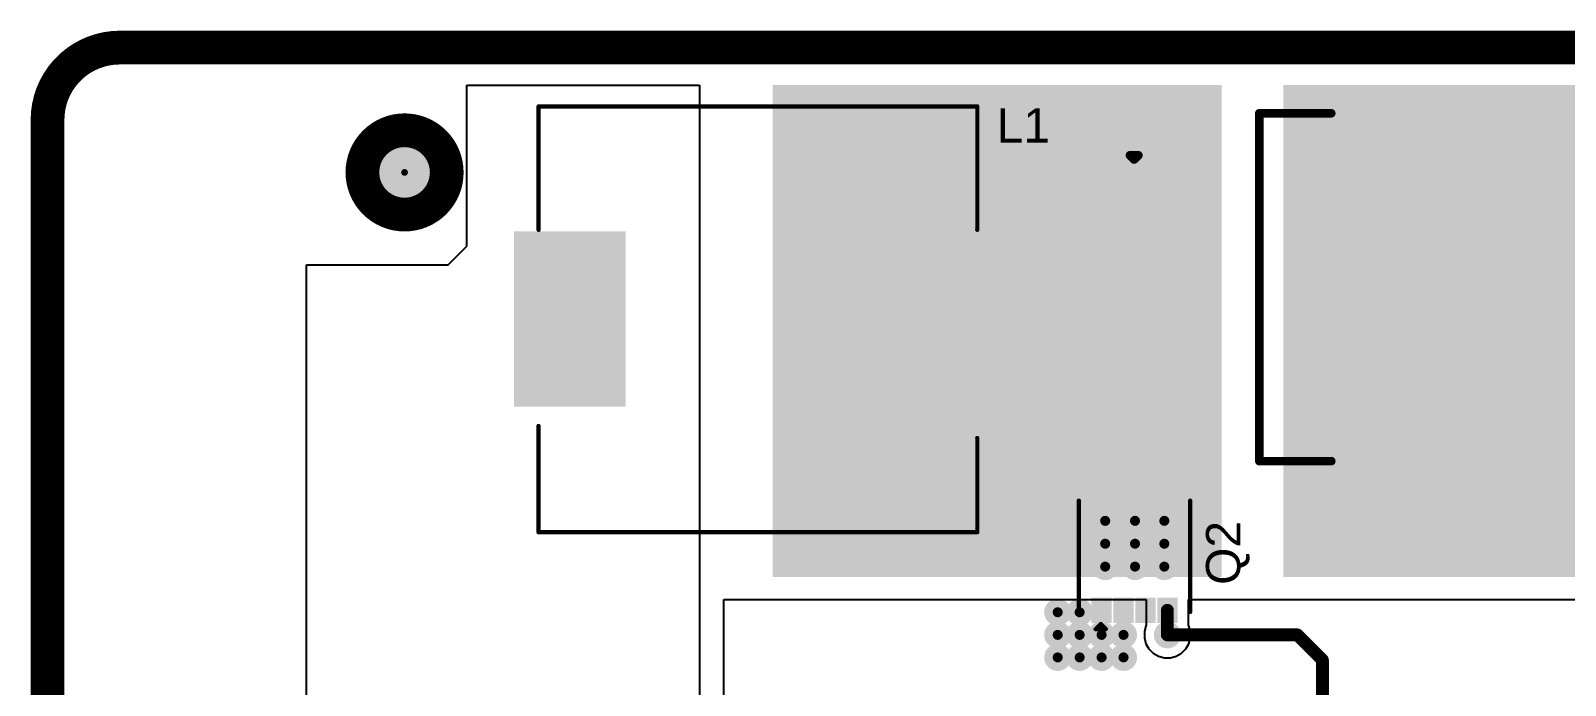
# Model space of a CAD drawing. Header units: millimetres. Extents: x -1.62 to 7.16, y -0.1 to 4.29.
# Drawn here: x -1.622 to 0.169, y 3.511 to 4.276 of the extents above; entities that cross this region are included whole.
import ezdxf

# ---------------------------------------------------------------- set-up
doc = ezdxf.new("R2010")
doc.units = ezdxf.units.MM
doc.header["$MEASUREMENT"] = 0
for name, color, linetype in [('BottomLayer', 5, 'Continuous'), ('BottomSolder', 6, 'Continuous'), ('Mechanical2', 216, 'Continuous'), ('PadHoleLayer', 156, 'Continuous'), ('TopLayer', 1, 'Continuous'), ('TopOverlay', 2, 'Continuous'), ('TopPaste', 8, 'Continuous'), ('TopSolder', 216, 'Continuous'), ('ViaHoleLayer', 16, 'Continuous')]:
    doc.layers.add(name, color=color, linetype=linetype)
doc.styles.add('Arial', font='', dxfattribs={"height": 0.2})
doc.styles.get('Arial').set_extended_font_data('Arial')

# ---------------------------------------------------------------- blocks, each defined once
blk = doc.blocks.new('8_VSON_CLIP__3_3_3_3__135')
at = {"layer": 'TopLayer'}
for points in [[(-0.0502, 0.0482), (-0.0502, 0.0285), (-0.0758, 0.0285), (-0.0758, 0.0482)], [(0.0547, 0.0482), (0.0547, -0.0482), (-0.0201, -0.0482), (-0.0201, 0.0482)], [(0.0768, 0.0482), (0.0768, 0.0285), (0.0492, 0.0285), (0.0492, 0.0482)], [(-0.0502, 0.0226), (-0.0502, 0.003), (-0.0758, 0.003), (-0.0758, 0.0226)], [(0.0768, 0.0226), (0.0768, 0.003), (0.0492, 0.003), (0.0492, 0.0226)], [(-0.0502, -0.003), (-0.0502, -0.0226), (-0.0758, -0.0226), (-0.0758, -0.003)], [(0.0768, -0.003), (0.0768, -0.0226), (0.0492, -0.0226), (0.0492, -0.003)], [(-0.0502, -0.0285), (-0.0502, -0.0482), (-0.0758, -0.0482), (-0.0758, -0.0285)], [(0.0768, -0.0285), (0.0768, -0.0482), (0.0492, -0.0482), (0.0492, -0.0285)]]:
    blk.add_hatch(color=1, dxfattribs=at).paths.add_polyline_path(points)
at = {"layer": 'TopSolder'}
for points in [[(-0.0482, 0.0502), (-0.0482, 0.0266), (-0.0778, 0.0266), (-0.0778, 0.0502)], [(0.0567, 0.0502), (0.0567, -0.0502), (-0.0221, -0.0502), (-0.0221, 0.0502)], [(0.0787, 0.0502), (0.0787, 0.0266), (0.0472, 0.0266), (0.0472, 0.0502)], [(-0.0482, 0.0246), (-0.0482, 0.001), (-0.0778, 0.001), (-0.0778, 0.0246)], [(0.0787, 0.0246), (0.0787, 0.001), (0.0472, 0.001), (0.0472, 0.0246)], [(-0.0482, -0.001), (-0.0482, -0.0246), (-0.0778, -0.0246), (-0.0778, -0.001)], [(0.0787, -0.001), (0.0787, -0.0246), (0.0472, -0.0246), (0.0472, -0.001)], [(-0.0482, -0.0266), (-0.0482, -0.0502), (-0.0778, -0.0502), (-0.0778, -0.0266)], [(0.0787, -0.0266), (0.0787, -0.0502), (0.0472, -0.0502), (0.0472, -0.0266)]]:
    blk.add_hatch(color=216, dxfattribs=at).paths.add_polyline_path(points)
at = {"layer": 'TopOverlay', "const_width": 0.005}
for points in [[(-0.065, 0.065), (0.0649, 0.065)], [(-0.085, 0.0454), (-0.085, 0.0334)], [(-0.085, 0.0454), (-0.079, 0.0394)], [(-0.079, 0.0394), (-0.085, 0.0334)], [(-0.065, -0.065), (0.0649, -0.065)]]:
    blk.add_lwpolyline(points, dxfattribs=at)
at = {"layer": 'TopOverlay', "const_width": 0.0025}
for points in [[(-0.0662, 0.065, 1), (-0.0637, 0.065, 1)], [(0.0637, 0.065, 1), (0.0662, 0.065, 1)], [(-0.0862, 0.0454, 1), (-0.0837, 0.0454, 1)], [(-0.0862, 0.0454, 1), (-0.0837, 0.0454, 1)], [(-0.0862, 0.0334, 1), (-0.0837, 0.0334, 1)], [(-0.0862, 0.0334, 1), (-0.0837, 0.0334, 1)], [(-0.0802, 0.0394, 1), (-0.0777, 0.0394, 1)], [(-0.0802, 0.0394, 1), (-0.0777, 0.0394, 1)], [(-0.0662, -0.065, 1), (-0.0637, -0.065, 1)], [(0.0637, -0.065, 1), (0.0662, -0.065, 1)]]:
    blk.add_lwpolyline(points, format="xyb", close=True, dxfattribs=at)
blk = doc.blocks.new('SRP1265A_8R2M_147')
at = {"layer": 'TopLayer'}
for points in [[(-0.1575, 0.0984), (-0.1575, -0.0984), (-0.2795, -0.0984), (-0.2795, 0.0984)], [(0.2795, 0.0984), (0.2795, -0.0984), (0.1575, -0.0984), (0.1575, 0.0984)]]:
    blk.add_hatch(color=1, dxfattribs=at).paths.add_polyline_path(points)
at = {"layer": 'TopPaste'}
for points in [[(-0.1575, 0.0984), (-0.1575, -0.0984), (-0.2795, -0.0984), (-0.2795, 0.0984)], [(0.2795, 0.0984), (0.2795, -0.0984), (0.1575, -0.0984), (0.1575, 0.0984)]]:
    blk.add_hatch(color=8, dxfattribs=at).paths.add_polyline_path(points)
at = {"layer": 'TopSolder'}
for points in [[(-0.1535, 0.1024), (-0.1535, -0.1024), (-0.2835, -0.1024), (-0.2835, 0.1024)], [(0.2835, 0.1024), (0.2835, -0.1024), (0.1535, -0.1024), (0.1535, 0.1024)]]:
    blk.add_hatch(color=216, dxfattribs=at).paths.add_polyline_path(points)
at = {"layer": 'TopOverlay', "const_width": 0.005}
for points in [[(-0.255, 0.248), (0.257, 0.248)], [(-0.255, 0.104), (-0.255, 0.248)], [(0.257, 0.104), (0.257, 0.248)], [(-0.255, -0.249), (-0.255, -0.125)], [(0.257, -0.249), (0.257, -0.139)], [(-0.255, -0.249), (0.257, -0.249)]]:
    blk.add_lwpolyline(points, dxfattribs=at)
at = {"layer": 'TopOverlay', "const_width": 0.0025}
for points in [[(-0.2562, 0.248, 1), (-0.2537, 0.248, 1)], [(-0.2562, 0.248, 1), (-0.2537, 0.248, 1)], [(0.2557, 0.248, 1), (0.2582, 0.248, 1)], [(0.2557, 0.248, 1), (0.2582, 0.248, 1)], [(-0.2562, 0.104, 1), (-0.2537, 0.104, 1)], [(0.2557, 0.104, 1), (0.2582, 0.104, 1)], [(-0.2562, -0.125, 1), (-0.2537, -0.125, 1)], [(0.2557, -0.139, 1), (0.2582, -0.139, 1)], [(-0.2562, -0.249, 1), (-0.2537, -0.249, 1)], [(-0.2562, -0.249, 1), (-0.2537, -0.249, 1)], [(0.2557, -0.249, 1), (0.2582, -0.249, 1)], [(0.2557, -0.249, 1), (0.2582, -0.249, 1)]]:
    blk.add_lwpolyline(points, format="xyb", close=True, dxfattribs=at)
blk = doc.blocks.new('D2P____177')
at = {"layer": 'TopLayer'}
for points in [[(-0.225, 0.385), (0.225, 0.385), (0.225, 0.035), (-0.225, 0.035)], [(-0.1409, -0.135), (-0.0591, -0.135), (-0.0591, -0.285), (-0.1409, -0.285)], [(0.0591, -0.135), (0.1409, -0.135), (0.1409, -0.285), (0.0591, -0.285)]]:
    blk.add_hatch(color=1, dxfattribs=at).paths.add_polyline_path(points)
at = {"layer": 'TopPaste'}
for points in [[(-0.225, 0.385), (0.225, 0.385), (0.225, 0.035), (-0.225, 0.035)], [(-0.1409, -0.135), (-0.0591, -0.135), (-0.0591, -0.285), (-0.1409, -0.285)], [(0.0591, -0.135), (0.1409, -0.135), (0.1409, -0.285), (0.0591, -0.285)]]:
    blk.add_hatch(color=8, dxfattribs=at).paths.add_polyline_path(points)
at = {"layer": 'TopSolder'}
for points in [[(-0.229, 0.389), (0.229, 0.389), (0.229, 0.031), (-0.229, 0.031)], [(-0.1449, -0.131), (-0.0551, -0.131), (-0.0551, -0.289), (-0.1449, -0.289)], [(0.0551, -0.131), (0.1449, -0.131), (0.1449, -0.289), (0.0551, -0.289)]]:
    blk.add_hatch(color=216, dxfattribs=at).paths.add_polyline_path(points)
at = {"layer": 'TopOverlay', "const_width": 0.01}
for points in [[(-0.205, -0.064), (-0.205, 0.02)], [(0.201, -0.064), (0.201, 0.02)], [(0.201, -0.064), (-0.205, -0.064)], [(-0.156, -0.215), (-0.156, -0.205)], [(-0.151, -0.21), (-0.156, -0.205)], [(-0.156, -0.215), (-0.151, -0.21)]]:
    blk.add_lwpolyline(points, dxfattribs=at)
at = {"layer": 'TopOverlay', "const_width": 0.005}
for points in [[(-0.2075, 0.02, 1), (-0.2025, 0.02, 1)], [(0.1985, 0.02, 1), (0.2035, 0.02, 1)], [(-0.2075, -0.064, 1), (-0.2025, -0.064, 1)], [(-0.2075, -0.064, 1), (-0.2025, -0.064, 1)], [(0.1985, -0.064, 1), (0.2035, -0.064, 1)], [(0.1985, -0.064, 1), (0.2035, -0.064, 1)], [(-0.1585, -0.205, 1), (-0.1535, -0.205, 1)], [(-0.1585, -0.205, 1), (-0.1535, -0.205, 1)], [(-0.1585, -0.215, 1), (-0.1535, -0.215, 1)], [(-0.1585, -0.215, 1), (-0.1535, -0.215, 1)], [(-0.1535, -0.21, 1), (-0.1485, -0.21, 1)], [(-0.1535, -0.21, 1), (-0.1485, -0.21, 1)]]:
    blk.add_lwpolyline(points, format="xyb", close=True, dxfattribs=at)

msp = doc.modelspace()

# ---------------------------------------------------------------- hatches: boundary and pattern name
at = {"layer": 'BottomLayer'}
h = msp.add_hatch(color=5, dxfattribs=at)
edge = h.paths.add_edge_path()
edge.add_arc((-0.368, 3.7034), 0.0118, 0, 360)
h = msp.add_hatch(color=5, dxfattribs=at)
edge = h.paths.add_edge_path()
edge.add_arc((-0.3332, 3.7034), 0.0118, 0, 360)
h = msp.add_hatch(color=5, dxfattribs=at)
edge = h.paths.add_edge_path()
edge.add_arc((-0.299, 3.7034), 0.0118, 0, 360)
h = msp.add_hatch(color=5, dxfattribs=at)
edge = h.paths.add_edge_path()
edge.add_arc((-0.368, 3.6767), 0.0118, 0, 360)
h = msp.add_hatch(color=5, dxfattribs=at)
edge = h.paths.add_edge_path()
edge.add_arc((-0.3332, 3.6767), 0.0118, 0, 360)
h = msp.add_hatch(color=5, dxfattribs=at)
edge = h.paths.add_edge_path()
edge.add_arc((-0.299, 3.6767), 0.0118, 0, 360)
h = msp.add_hatch(color=5, dxfattribs=at)
edge = h.paths.add_edge_path()
edge.add_arc((-0.368, 3.65), 0.0118, 0, 360)
h = msp.add_hatch(color=5, dxfattribs=at)
edge = h.paths.add_edge_path()
edge.add_arc((-0.3332, 3.65), 0.0118, 0, 360)
h = msp.add_hatch(color=5, dxfattribs=at)
edge = h.paths.add_edge_path()
edge.add_arc((-0.299, 3.65), 0.0118, 0, 360)
h = msp.add_hatch(color=5, dxfattribs=at)
edge = h.paths.add_edge_path()
edge.add_arc((-0.4234, 3.5967), 0.0118, 0, 360)
h = msp.add_hatch(color=5, dxfattribs=at)
edge = h.paths.add_edge_path()
edge.add_arc((-0.3978, 3.5967), 0.0118, 0, 360)
h = msp.add_hatch(color=5, dxfattribs=at)
edge = h.paths.add_edge_path()
edge.add_arc((-0.4234, 3.5703), 0.0118, 0, 360)
h = msp.add_hatch(color=5, dxfattribs=at)
edge = h.paths.add_edge_path()
edge.add_arc((-0.3978, 3.5703), 0.0118, 0, 360)
h = msp.add_hatch(color=5, dxfattribs=at)
edge = h.paths.add_edge_path()
edge.add_arc((-0.3722, 3.5703), 0.0118, 0, 360)
h = msp.add_hatch(color=5, dxfattribs=at)
edge = h.paths.add_edge_path()
edge.add_arc((-0.3466, 3.5703), 0.0118, 0, 360)
h = msp.add_hatch(color=5, dxfattribs=at)
edge = h.paths.add_edge_path()
edge.add_arc((-0.2954, 3.5703), 0.0118, 0, 360)
h = msp.add_hatch(color=5, dxfattribs=at)
edge = h.paths.add_edge_path()
edge.add_arc((-0.4234, 3.544), 0.0118, 0, 360)
h = msp.add_hatch(color=5, dxfattribs=at)
edge = h.paths.add_edge_path()
edge.add_arc((-0.3978, 3.544), 0.0118, 0, 360)
h = msp.add_hatch(color=5, dxfattribs=at)
edge = h.paths.add_edge_path()
edge.add_arc((-0.3722, 3.544), 0.0118, 0, 360)
h = msp.add_hatch(color=5, dxfattribs=at)
edge = h.paths.add_edge_path()
edge.add_arc((-0.3466, 3.544), 0.0118, 0, 360)
at = {"layer": 'BottomSolder'}
h = msp.add_hatch(color=6, dxfattribs=at)
edge = h.paths.add_edge_path()
edge.add_arc((-1.1855, 4.1101), 0.004, 0, 360)
h = msp.add_hatch(color=6, dxfattribs=at)
edge = h.paths.add_edge_path()
edge.add_arc((-0.368, 3.7034), 0.0158, 0, 360)
h = msp.add_hatch(color=6, dxfattribs=at)
edge = h.paths.add_edge_path()
edge.add_arc((-0.3332, 3.7034), 0.0158, 0, 360)
h = msp.add_hatch(color=6, dxfattribs=at)
edge = h.paths.add_edge_path()
edge.add_arc((-0.299, 3.7034), 0.0158, 0, 360)
h = msp.add_hatch(color=6, dxfattribs=at)
edge = h.paths.add_edge_path()
edge.add_arc((-0.368, 3.6767), 0.0158, 0, 360)
h = msp.add_hatch(color=6, dxfattribs=at)
edge = h.paths.add_edge_path()
edge.add_arc((-0.3332, 3.6767), 0.0158, 0, 360)
h = msp.add_hatch(color=6, dxfattribs=at)
edge = h.paths.add_edge_path()
edge.add_arc((-0.299, 3.6767), 0.0158, 0, 360)
h = msp.add_hatch(color=6, dxfattribs=at)
edge = h.paths.add_edge_path()
edge.add_arc((-0.368, 3.65), 0.0158, 0, 360)
h = msp.add_hatch(color=6, dxfattribs=at)
edge = h.paths.add_edge_path()
edge.add_arc((-0.3332, 3.65), 0.0158, 0, 360)
h = msp.add_hatch(color=6, dxfattribs=at)
edge = h.paths.add_edge_path()
edge.add_arc((-0.299, 3.65), 0.0158, 0, 360)
h = msp.add_hatch(color=6, dxfattribs=at)
edge = h.paths.add_edge_path()
edge.add_arc((-0.4234, 3.5967), 0.0158, 0, 360)
h = msp.add_hatch(color=6, dxfattribs=at)
edge = h.paths.add_edge_path()
edge.add_arc((-0.3978, 3.5967), 0.0158, 0, 360)
h = msp.add_hatch(color=6, dxfattribs=at)
edge = h.paths.add_edge_path()
edge.add_arc((-0.4234, 3.5703), 0.0158, 0, 360)
h = msp.add_hatch(color=6, dxfattribs=at)
edge = h.paths.add_edge_path()
edge.add_arc((-0.3978, 3.5703), 0.0158, 0, 360)
h = msp.add_hatch(color=6, dxfattribs=at)
edge = h.paths.add_edge_path()
edge.add_arc((-0.3722, 3.5703), 0.0158, 0, 360)
h = msp.add_hatch(color=6, dxfattribs=at)
edge = h.paths.add_edge_path()
edge.add_arc((-0.3466, 3.5703), 0.0158, 0, 360)
h = msp.add_hatch(color=6, dxfattribs=at)
edge = h.paths.add_edge_path()
edge.add_arc((-0.2954, 3.5703), 0.0158, 0, 360)
h = msp.add_hatch(color=6, dxfattribs=at)
edge = h.paths.add_edge_path()
edge.add_arc((-0.4234, 3.544), 0.0158, 0, 360)
h = msp.add_hatch(color=6, dxfattribs=at)
edge = h.paths.add_edge_path()
edge.add_arc((-0.3978, 3.544), 0.0158, 0, 360)
h = msp.add_hatch(color=6, dxfattribs=at)
edge = h.paths.add_edge_path()
edge.add_arc((-0.3722, 3.544), 0.0158, 0, 360)
h = msp.add_hatch(color=6, dxfattribs=at)
edge = h.paths.add_edge_path()
edge.add_arc((-0.3466, 3.544), 0.0158, 0, 360)
at = {"layer": 'PadHoleLayer'}
h = msp.add_hatch(color=156, dxfattribs=at)
edge = h.paths.add_edge_path()
edge.add_arc((-1.1855, 4.1101), 0.063, 0, 360)
at = {"layer": 'TopLayer'}
for points in [[(-0.756, 3.638), (-0.232, 3.638), (-0.232, 4.212), (-0.756, 4.212)], [(-0.16, 4.047), (0.917, 4.047), (0.917, 4.212), (-0.16, 4.212)], [(-0.16, 3.638), (0.308, 3.638), (0.308, 4.1991), (-0.16, 4.1991)]]:
    msp.add_hatch(color=1, dxfattribs=at).paths.add_polyline_path(points)
h = msp.add_hatch(color=1, dxfattribs=at)
edge = h.paths.add_edge_path()
edge.add_arc((-0.368, 3.7034), 0.0118, 0, 360)
h = msp.add_hatch(color=1, dxfattribs=at)
edge = h.paths.add_edge_path()
edge.add_arc((-0.3332, 3.7034), 0.0118, 0, 360)
h = msp.add_hatch(color=1, dxfattribs=at)
edge = h.paths.add_edge_path()
edge.add_arc((-0.299, 3.7034), 0.0118, 0, 360)
h = msp.add_hatch(color=1, dxfattribs=at)
edge = h.paths.add_edge_path()
edge.add_arc((-0.368, 3.6767), 0.0118, 0, 360)
h = msp.add_hatch(color=1, dxfattribs=at)
edge = h.paths.add_edge_path()
edge.add_arc((-0.3332, 3.6767), 0.0118, 0, 360)
h = msp.add_hatch(color=1, dxfattribs=at)
edge = h.paths.add_edge_path()
edge.add_arc((-0.299, 3.6767), 0.0118, 0, 360)
h = msp.add_hatch(color=1, dxfattribs=at)
edge = h.paths.add_edge_path()
edge.add_arc((-0.368, 3.65), 0.0118, 0, 360)
h = msp.add_hatch(color=1, dxfattribs=at)
edge = h.paths.add_edge_path()
edge.add_arc((-0.3332, 3.65), 0.0118, 0, 360)
h = msp.add_hatch(color=1, dxfattribs=at)
edge = h.paths.add_edge_path()
edge.add_arc((-0.299, 3.65), 0.0118, 0, 360)
h = msp.add_hatch(color=1, dxfattribs=at)
edge = h.paths.add_edge_path()
edge.add_arc((-0.4234, 3.5967), 0.0118, 0, 360)
h = msp.add_hatch(color=1, dxfattribs=at)
edge = h.paths.add_edge_path()
edge.add_arc((-0.3978, 3.5967), 0.0118, 0, 360)
h = msp.add_hatch(color=1, dxfattribs=at)
edge = h.paths.add_edge_path()
edge.add_arc((-0.4234, 3.5703), 0.0118, 0, 360)
h = msp.add_hatch(color=1, dxfattribs=at)
edge = h.paths.add_edge_path()
edge.add_arc((-0.3978, 3.5703), 0.0118, 0, 360)
h = msp.add_hatch(color=1, dxfattribs=at)
edge = h.paths.add_edge_path()
edge.add_arc((-0.3722, 3.5703), 0.0118, 0, 360)
h = msp.add_hatch(color=1, dxfattribs=at)
edge = h.paths.add_edge_path()
edge.add_arc((-0.3466, 3.5703), 0.0118, 0, 360)
h = msp.add_hatch(color=1, dxfattribs=at)
edge = h.paths.add_edge_path()
edge.add_arc((-0.2954, 3.5703), 0.0118, 0, 360)
h = msp.add_hatch(color=1, dxfattribs=at)
edge = h.paths.add_edge_path()
edge.add_arc((-0.4234, 3.544), 0.0118, 0, 360)
h = msp.add_hatch(color=1, dxfattribs=at)
edge = h.paths.add_edge_path()
edge.add_arc((-0.3978, 3.544), 0.0118, 0, 360)
h = msp.add_hatch(color=1, dxfattribs=at)
edge = h.paths.add_edge_path()
edge.add_arc((-0.3722, 3.544), 0.0118, 0, 360)
h = msp.add_hatch(color=1, dxfattribs=at)
edge = h.paths.add_edge_path()
edge.add_arc((-0.3466, 3.544), 0.0118, 0, 360)
at = {"layer": 'TopSolder'}
h = msp.add_hatch(color=216, dxfattribs=at)
edge = h.paths.add_edge_path()
edge.add_arc((-1.1855, 4.1101), 0.004, 0, 360)
h = msp.add_hatch(color=216, dxfattribs=at)
edge = h.paths.add_edge_path()
edge.add_arc((-0.368, 3.7034), 0.0158, 0, 360)
h = msp.add_hatch(color=216, dxfattribs=at)
edge = h.paths.add_edge_path()
edge.add_arc((-0.3332, 3.7034), 0.0158, 0, 360)
h = msp.add_hatch(color=216, dxfattribs=at)
edge = h.paths.add_edge_path()
edge.add_arc((-0.299, 3.7034), 0.0158, 0, 360)
h = msp.add_hatch(color=216, dxfattribs=at)
edge = h.paths.add_edge_path()
edge.add_arc((-0.368, 3.6767), 0.0158, 0, 360)
h = msp.add_hatch(color=216, dxfattribs=at)
edge = h.paths.add_edge_path()
edge.add_arc((-0.3332, 3.6767), 0.0158, 0, 360)
h = msp.add_hatch(color=216, dxfattribs=at)
edge = h.paths.add_edge_path()
edge.add_arc((-0.299, 3.6767), 0.0158, 0, 360)
h = msp.add_hatch(color=216, dxfattribs=at)
edge = h.paths.add_edge_path()
edge.add_arc((-0.368, 3.65), 0.0158, 0, 360)
h = msp.add_hatch(color=216, dxfattribs=at)
edge = h.paths.add_edge_path()
edge.add_arc((-0.3332, 3.65), 0.0158, 0, 360)
h = msp.add_hatch(color=216, dxfattribs=at)
edge = h.paths.add_edge_path()
edge.add_arc((-0.299, 3.65), 0.0158, 0, 360)
h = msp.add_hatch(color=216, dxfattribs=at)
edge = h.paths.add_edge_path()
edge.add_arc((-0.4234, 3.5967), 0.0158, 0, 360)
h = msp.add_hatch(color=216, dxfattribs=at)
edge = h.paths.add_edge_path()
edge.add_arc((-0.3978, 3.5967), 0.0158, 0, 360)
h = msp.add_hatch(color=216, dxfattribs=at)
edge = h.paths.add_edge_path()
edge.add_arc((-0.4234, 3.5703), 0.0158, 0, 360)
h = msp.add_hatch(color=216, dxfattribs=at)
edge = h.paths.add_edge_path()
edge.add_arc((-0.3978, 3.5703), 0.0158, 0, 360)
h = msp.add_hatch(color=216, dxfattribs=at)
edge = h.paths.add_edge_path()
edge.add_arc((-0.3722, 3.5703), 0.0158, 0, 360)
h = msp.add_hatch(color=216, dxfattribs=at)
edge = h.paths.add_edge_path()
edge.add_arc((-0.3466, 3.5703), 0.0158, 0, 360)
h = msp.add_hatch(color=216, dxfattribs=at)
edge = h.paths.add_edge_path()
edge.add_arc((-0.2954, 3.5703), 0.0158, 0, 360)
h = msp.add_hatch(color=216, dxfattribs=at)
edge = h.paths.add_edge_path()
edge.add_arc((-0.4234, 3.544), 0.0158, 0, 360)
h = msp.add_hatch(color=216, dxfattribs=at)
edge = h.paths.add_edge_path()
edge.add_arc((-0.3978, 3.544), 0.0158, 0, 360)
h = msp.add_hatch(color=216, dxfattribs=at)
edge = h.paths.add_edge_path()
edge.add_arc((-0.3722, 3.544), 0.0158, 0, 360)
h = msp.add_hatch(color=216, dxfattribs=at)
edge = h.paths.add_edge_path()
edge.add_arc((-0.3466, 3.544), 0.0158, 0, 360)
at = {"layer": 'ViaHoleLayer'}
h = msp.add_hatch(color=16, dxfattribs=at)
edge = h.paths.add_edge_path()
edge.add_arc((-0.368, 3.7034), 0.00591, 0, 360)
h = msp.add_hatch(color=16, dxfattribs=at)
edge = h.paths.add_edge_path()
edge.add_arc((-0.3332, 3.7034), 0.00591, 0, 360)
h = msp.add_hatch(color=16, dxfattribs=at)
edge = h.paths.add_edge_path()
edge.add_arc((-0.299, 3.7034), 0.00591, 0, 360)
h = msp.add_hatch(color=16, dxfattribs=at)
edge = h.paths.add_edge_path()
edge.add_arc((-0.368, 3.6767), 0.00591, 0, 360)
h = msp.add_hatch(color=16, dxfattribs=at)
edge = h.paths.add_edge_path()
edge.add_arc((-0.3332, 3.6767), 0.00591, 0, 360)
h = msp.add_hatch(color=16, dxfattribs=at)
edge = h.paths.add_edge_path()
edge.add_arc((-0.299, 3.6767), 0.00591, 0, 360)
h = msp.add_hatch(color=16, dxfattribs=at)
edge = h.paths.add_edge_path()
edge.add_arc((-0.368, 3.65), 0.00591, 0, 360)
h = msp.add_hatch(color=16, dxfattribs=at)
edge = h.paths.add_edge_path()
edge.add_arc((-0.3332, 3.65), 0.00591, 0, 360)
h = msp.add_hatch(color=16, dxfattribs=at)
edge = h.paths.add_edge_path()
edge.add_arc((-0.299, 3.65), 0.00591, 0, 360)
h = msp.add_hatch(color=16, dxfattribs=at)
edge = h.paths.add_edge_path()
edge.add_arc((-0.4234, 3.5967), 0.00591, 0, 360)
h = msp.add_hatch(color=16, dxfattribs=at)
edge = h.paths.add_edge_path()
edge.add_arc((-0.3978, 3.5967), 0.00591, 0, 360)
h = msp.add_hatch(color=16, dxfattribs=at)
edge = h.paths.add_edge_path()
edge.add_arc((-0.4234, 3.5703), 0.00591, 0, 360)
h = msp.add_hatch(color=16, dxfattribs=at)
edge = h.paths.add_edge_path()
edge.add_arc((-0.3978, 3.5703), 0.00591, 0, 360)
h = msp.add_hatch(color=16, dxfattribs=at)
edge = h.paths.add_edge_path()
edge.add_arc((-0.3722, 3.5703), 0.00591, 0, 360)
h = msp.add_hatch(color=16, dxfattribs=at)
edge = h.paths.add_edge_path()
edge.add_arc((-0.3466, 3.5703), 0.00591, 0, 360)
h = msp.add_hatch(color=16, dxfattribs=at)
edge = h.paths.add_edge_path()
edge.add_arc((-0.2954, 3.5703), 0.00591, 0, 360)
h = msp.add_hatch(color=16, dxfattribs=at)
edge = h.paths.add_edge_path()
edge.add_arc((-0.4234, 3.544), 0.00591, 0, 360)
h = msp.add_hatch(color=16, dxfattribs=at)
edge = h.paths.add_edge_path()
edge.add_arc((-0.3978, 3.544), 0.00591, 0, 360)
h = msp.add_hatch(color=16, dxfattribs=at)
edge = h.paths.add_edge_path()
edge.add_arc((-0.3722, 3.544), 0.00591, 0, 360)
h = msp.add_hatch(color=16, dxfattribs=at)
edge = h.paths.add_edge_path()
edge.add_arc((-0.3466, 3.544), 0.00591, 0, 360)

# ---------------------------------------------------------------- linework, layer by layer
at = {"layer": 'BottomLayer', "const_width": 0.015}
for points in [[(-0.2954, 3.5703), (-0.1438, 3.5703)], [(-0.1438, 3.5703), (-0.1145, 3.541)], [(-0.1145, 3.3473), (-0.1145, 3.541)]]:
    msp.add_lwpolyline(points, dxfattribs=at)
at = {"layer": 'BottomLayer', "const_width": 0.0075}
for points in [[(-0.2992, 3.5703, 1), (-0.2917, 3.5703, 1)], [(-0.1476, 3.5703, 1), (-0.1401, 3.5703, 1)], [(-0.1476, 3.5703, 1), (-0.1401, 3.5703, 1)], [(-0.1183, 3.541, 1), (-0.1108, 3.541, 1)], [(-0.1183, 3.541, 1), (-0.1108, 3.541, 1)]]:
    msp.add_lwpolyline(points, format="xyb", close=True, dxfattribs=at)
at = {"layer": 'Mechanical2', "const_width": 0.0394}
msp.add_lwpolyline([(-1.6021, 4.1715, -0.414214), (-1.5178, 4.2558)], format="xyb", dxfattribs=at)
for points in [[(-1.5178, 4.2558), (7.0441, 4.2558)], [(-1.6021, 4.1715), (-1.6021, 0.7524)]]:
    msp.add_lwpolyline(points, dxfattribs=at)
at = {"layer": 'Mechanical2'}
for points, const_width in [([(-1.5276, 4.2558, 1), (-1.5079, 4.2558, 1)], 0.0197), ([(-1.5276, 4.2558, 1), (-1.5079, 4.2558, 1)], 0.0197), ([(-1.6119, 4.1715, 1), (-1.5922, 4.1715, 1)], 0.0197), ([(-1.6119, 4.1715, 1), (-1.5922, 4.1715, 1)], 0.0197), ([(-1.1363, 4.1101, 1), (-1.2347, 4.1101, 1)], 0.0394), ([(-1.2446, 4.1101, 1), (-1.2249, 4.1101, 1)], 0.0197), ([(-1.1461, 4.1101, 1), (-1.1265, 4.1101, 1)], 0.0197)]:
    msp.add_lwpolyline(points, format="xyb", close=True, dxfattribs=dict(at, const_width=const_width))
at = {"layer": 'TopLayer'}
for p, q in [((-1.113, 4.024), (-1.113, 4.212)), ((-1.113, 4.212), (-0.8415, 4.212)), ((-0.8415, 4.212), (-0.8415, 3.632)), ((-1.1347, 4.0023), (-1.113, 4.024)), ((-1.3, 3.0951), (-1.3, 4.0023)), ((-1.3, 4.0023), (-1.1347, 4.0023)), ((-0.8415, 3.632), (-0.8415, 3.2328)), ((-0.8129, 3.352), (-0.8129, 3.6118)), ((-0.8129, 3.6118), (-0.3203, 3.6118)), ((-0.3203, 3.6118), (-0.3203, 3.5809)), ((-0.2706, 3.5809), (-0.2706, 3.6118)), ((-0.2706, 3.6118), (0.344, 3.6118)), ((-0.3204, 3.5807), (-0.3222, 3.5739)), ((-0.3222, 3.5739), (-0.3222, 3.5668)), ((-0.3222, 3.5668), (-0.3204, 3.56)), ((-0.3203, 3.5809), (-0.3204, 3.5807)), ((-0.2704, 3.5807), (-0.2706, 3.5809)), ((-0.2686, 3.5739), (-0.2704, 3.5807)), ((-0.2704, 3.56), (-0.2686, 3.5668)), ((-0.2686, 3.5668), (-0.2686, 3.5739)), ((-0.3204, 3.56), (-0.3169, 3.5539)), ((-0.3169, 3.5539), (-0.3119, 3.5489)), ((-0.3119, 3.5489), (-0.3058, 3.5453)), ((-0.2851, 3.5453), (-0.2789, 3.5489)), ((-0.2789, 3.5489), (-0.274, 3.5539)), ((-0.274, 3.5539), (-0.2704, 3.56)), ((-0.3058, 3.5453), (-0.2989, 3.5435)), ((-0.2989, 3.5435), (-0.2919, 3.5435)), ((-0.2919, 3.5435), (-0.2851, 3.5453))]:
    msp.add_line(p, q, dxfattribs=at)
at = {"layer": 'TopLayer', "const_width": 0.015}
msp.add_lwpolyline([(-0.2954, 3.5703), (-0.2954, 3.599)], dxfattribs=at)
at = {"layer": 'TopLayer', "const_width": 0.0075}
for points in [[(-0.2992, 3.599, 1), (-0.2917, 3.599, 1)], [(-0.2992, 3.5703, 1), (-0.2917, 3.5703, 1)]]:
    msp.add_lwpolyline(points, format="xyb", close=True, dxfattribs=at)

# ---------------------------------------------------------------- block references
for name, p, rotation in [('D2P____177', (-0.1242, 3.9741), 270), ('8_VSON_CLIP__3_3_3_3__135', (-0.3338, 3.662), 90)]:
    msp.add_blockref(name, p, dxfattribs=dict(rotation=rotation))
msp.add_blockref('SRP1265A_8R2M_147', (-0.7742, 3.9391))

# ---------------------------------------------------------------- texts
at = {"layer": 'TopOverlay', "style": 'Arial'}
msp.add_text('L1', height=0.04, dxfattribs=at).set_placement((-0.4947, 4.145))
msp.add_text('Q2', height=0.04, rotation=90, dxfattribs=at).set_placement((-0.2104, 3.6287))

doc.saveas('drawing.dxf')
